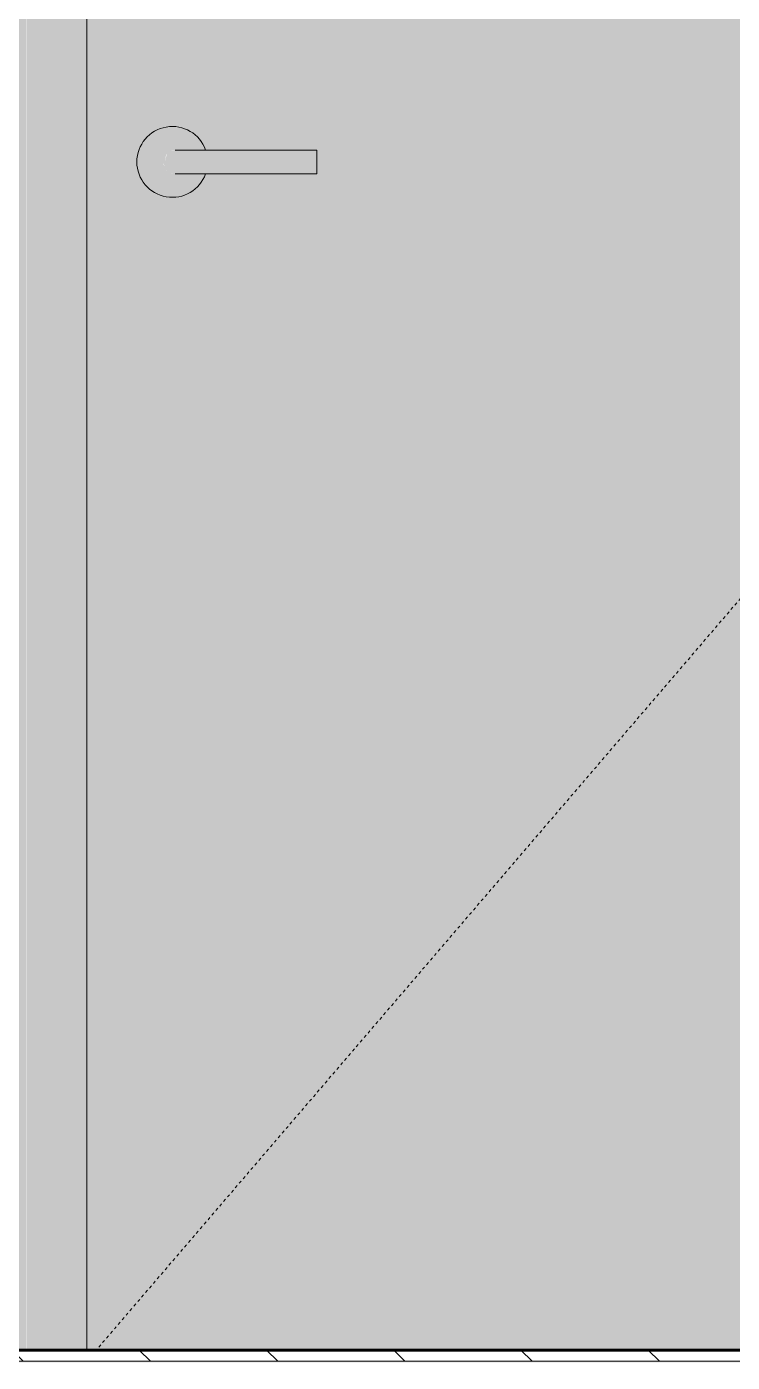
# Model space of a CAD drawing. Header units: inches. Extents: x -3547 to 717, y -19 to 229.
# Drawn here: x 199.52 to 223.05, y -0.03 to 44.51 of the extents above; entities that cross this region are included whole.
import ezdxf

# ---------------------------------------------------------------- set-up
doc = ezdxf.new("R2010")
doc.units = ezdxf.units.IN
doc.header["$MEASUREMENT"] = 0
doc.linetypes.add('Dash 1_16_', pattern=[0.125, 0.0625, -0.0625])
doc.linetypes.add('Grid Line 1_2_', pattern=[0.875, 0.5, -0.125, 0.125, -0.125])
for name, color, linetype, lineweight in [('0-6', 130, 'Continuous', 5), ('A-DOOR', 31, 'Continuous', 18), ('A-DOOR-1', 31, 'Dash 1_16_', 9), ('A-DOOR-2', 31, 'Continuous', 9), ('A-DOOR-FRAM', 31, 'Continuous', 9), ('A-DOOR-FRAM-1', 31, 'Continuous', 18), ('A-FLOR-4', 10, 'Continuous', 60), ('A-FLOR-LEVL-1', 51, 'Grid Line 1_2_', 9), ('A-FLOR-MCUT-1', 7, 'Continuous', 18), ('A-FLOR-PATT-1', 250, 'Continuous', 9), ('A-FLOR-PATT-2', 253, 'Continuous', 9), ('I-WALL', 2, 'Continuous', 18)]:
    doc.layers.add(name, color=color, linetype=linetype, lineweight=lineweight)

# ---------------------------------------------------------------- blocks, each defined once
blk = doc.blocks.new('CTR - 1st Phase - Shell_rvt-5-INTERIOR ELEVATION - LOBBY _101_ - WEST WALL')
at = {"layer": 'A-FLOR-PATT-1'}
h = blk.add_hatch(dxfattribs=at)
h.set_pattern_fill('FP_15', color=256, style=0, pattern_type=2)
h.set_pattern_definition([(135, (0, 0), (-2.1213203, -2.1213203), [])])
h.paths.add_polyline_path([(3555.664, 0), (3823.324, 0), (3823.324, 0.375), (3369.852, 0.375), (3369.852, 0), (3553.86, 0)], flags=0)
at = {"layer": 'A-FLOR-PATT-2'}
h = blk.add_hatch(dxfattribs=at)
h.set_pattern_fill('FP_20', color=256, style=0, pattern_type=2)
h.set_pattern_definition([(0, (0, 0), (7.68, 1.92), [0.634, -5.126, 0.634, -5.126, -30.72]), (0, (0, 0), (7.68, 1.92), [-11.52, 0.634, -10.886, 0.634, -5.126, -13.44]), (0, (0, 0), (7.68, 1.92), [-28.8, 0.634, -3.206, 0.634, -8.966]), (120, (2.88, 0.96), (-5.5027688, 5.6910751), [0.634, -5.126, 0.634, -5.126, -30.72]), (120, (2.88, 0.96), (-5.5027688, 5.6910751), [-11.52, 0.634, -10.886, 0.634, -5.126, -13.44]), (120, (2.88, 0.96), (-5.5027688, 5.6910751), [-28.8, 0.634, -3.206, 0.634, -8.966]), (240, (3.84, 4.8), (-2.1772312, -7.6110751), [0.634, -5.126, 0.634, -5.126, -30.72]), (240, (3.84, 4.8), (-2.1772312, -7.6110751), [-11.52, 0.634, -10.886, 0.634, -5.126, -13.44]), (240, (3.84, 4.8), (-2.1772312, -7.6110751), [-28.8, 0.634, -3.206, 0.634, -8.966])])
h.paths.add_polyline_path([(3555.664, -0.035), (3823.324, -0.035), (3823.324, 0), (3369.852, 0), (3369.852, -0.035), (3553.86, -0.035)], flags=0)
at = {"layer": 'A-FLOR-4'}
blk.add_line((3823.324, 0.375), (3369.852, 0.375), dxfattribs=at)
at = {"layer": 'A-FLOR-MCUT-1'}
blk.add_line((3823.324, 0), (3369.852, 0), dxfattribs=at)
blk = doc.blocks.new('HOLLOW METAL - HM - METAL LEAF - 1HR - 3-0 x 7-0-2191982-INTERIOR ELEVATION - LOBBY _101_ - WEST WALL')
at = {"layer": 'A-DOOR'}
h = blk.add_hatch(color=256, dxfattribs=at)
h.paths.add_polyline_path([(3456.444, 0.375), (3476.174, 0.375), (3476.174, 12.892), (3475.616, 14.052), (3475.368, 14.657), (3475.155, 15.273), (3474.715, 16.819), (3474.575, 17.463), (3474.384, 18.493), (3474.223, 19.631), (3474.097, 20.82), (3473.975, 22.499), (3473.903, 24.215), (3473.873, 26.682), (3473.89, 28.903), (3473.911, 29.53), (3475.982, 29.783), (3476.03, 29.725), (3476.058, 29.469), (3476.105, 29.347), (3476.174, 29.307), (3476.174, 84), (3440.174, 84), (3440.174, 0.375)], flags=0)
h.paths.add_polyline_path([(3443.028, 38.819), (3442.723, 38.859), (3442.438, 38.977), (3442.193, 39.165), (3442.006, 39.409), (3441.888, 39.694), (3441.847, 40), (3441.888, 40.306), (3442.012, 40.599), (3442.193, 40.835), (3442.438, 41.023), (3442.723, 41.141), (3443.028, 41.181), (3443.334, 41.141), (3443.619, 41.023), (3443.864, 40.835), (3444.051, 40.591), (3444.133, 40.394), (3447.851, 40.38), (3447.851, 39.606), (3444.133, 39.606), (3444.051, 39.409), (3443.816, 39.128), (3443.619, 38.977), (3443.334, 38.859)], flags=0)
h = blk.add_hatch(color=256, dxfattribs=at)
h.paths.add_polyline_path([(3442.848, 39.722), (3442.755, 39.878), (3442.747, 39.898), (3442.733, 40), (3442.758, 40.13), (3442.828, 40.252), (3442.842, 40.252), (3442.786, 39.99), (3442.842, 39.748)], flags=0)
h.paths.add_polyline_path([(3443.028, 38.819), (3443.334, 38.859), (3443.619, 38.977), (3443.864, 39.165), (3444.051, 39.409), (3444.133, 39.606), (3443.014, 39.624), (3442.865, 39.709), (3442.849, 39.748), (3442.786, 40.009), (3442.865, 40.291), (3442.969, 40.357), (3443.039, 40.382), (3443.218, 40.384), (3443.315, 40.384), (3444.133, 40.394), (3444.051, 40.591), (3443.816, 40.872), (3443.619, 41.023), (3443.334, 41.141), (3443.028, 41.181), (3442.723, 41.141), (3442.438, 41.023), (3442.193, 40.835), (3442.006, 40.591), (3441.888, 40.306), (3441.847, 40), (3441.888, 39.694), (3442.012, 39.401), (3442.193, 39.165), (3442.438, 38.977), (3442.723, 38.859)], flags=0)
h = blk.add_hatch(color=256, dxfattribs=at)
h.paths.add_polyline_path([(3442.733, 40), (3442.784, 40), (3442.824, 40.247), (3442.758, 40.13), (3442.747, 40.102)], flags=0)
h.paths.add_polyline_path([(3443.334, 40), (3443.717, 40), (3443.717, 40.394), (3443.684, 40.381), (3443.11, 40.38), (3443.127, 40.394), (3442.969, 40.357), (3442.865, 40.291), (3442.849, 40.252), (3442.784, 40), (3443.312, 40)], flags=0)
for points in [[(3443.717, 40), (3447.851, 40), (3447.851, 40.394), (3443.717, 40.38), (3443.717, 40.065)], [(3443.717, 39.606), (3443.717, 40), (3442.733, 40), (3442.776, 39.828), (3442.828, 39.748), (3442.914, 39.672), (3442.969, 39.643), (3443.072, 39.614), (3443.229, 39.614), (3443.3, 39.619), (3443.684, 39.619)], [(3443.816, 39.606), (3447.851, 39.62), (3447.851, 40), (3443.717, 40), (3443.717, 39.606)]]:
    blk.add_hatch(color=256, dxfattribs=at).paths.add_polyline_path(points, flags=0)
at = {"layer": 'A-DOOR-FRAM-1'}
h = blk.add_hatch(color=256, dxfattribs=at)
h.paths.add_polyline_path([(3440.174, 0.375), (3440.174, 84), (3476.174, 84), (3476.184, 29.302), (3476.42, 29.165), (3477.053, 28.991), (3477.324, 28.959), (3477.324, 88), (3438.174, 88), (3438.183, 0.375)], flags=0)
h.paths.add_polyline_path([(3476.174, 0.375), (3477.096, 0.375), (3477.1, 0.481), (3477.1, 0.494), (3477.127, 0.514), (3477.153, 0.535), (3477.324, 0.574), (3477.324, 11.213), (3476.892, 11.766), (3476.401, 12.508), (3476.174, 12.851), (3476.174, 2.078)], flags=0)
at = {"layer": 'A-DOOR-1'}
blk.add_line((3476.174, 42), (3440.495, 0.375), dxfattribs=at)
at = {"layer": 'A-DOOR-2'}
for p, q in [((3440.174, 84), (3440.174, 0.375)), ((3447.851, 40.394), (3443.717, 40.394)), ((3447.851, 40.394), (3447.851, 40)), ((3447.851, 40), (3447.851, 39.606)), ((3443.717, 39.606), (3447.851, 39.606))]:
    blk.add_line(p, q, dxfattribs=at)
at = {"layer": 'A-DOOR-2', "flags": 128}
for points in [[(3443.717, 40.394), (3443.694, 40.394), (3443.67, 40.394), (3443.647, 40.394), (3443.623, 40.394), (3443.6, 40.394), (3443.577, 40.394), (3443.554, 40.394), (3443.532, 40.394), (3443.509, 40.394), (3443.487, 40.394), (3443.466, 40.394), (3443.445, 40.394), (3443.424, 40.394), (3443.404, 40.394), (3443.384, 40.394), (3443.365, 40.394), (3443.346, 40.394), (3443.328, 40.394), (3443.311, 40.394), (3443.294, 40.394), (3443.278, 40.394), (3443.262, 40.394), (3443.248, 40.394), (3443.234, 40.394), (3443.22, 40.394), (3443.208, 40.394), (3443.197, 40.394), (3443.186, 40.394), (3443.176, 40.394), (3443.167, 40.394), (3443.159, 40.394), (3443.152, 40.394), (3443.145, 40.394), (3443.14, 40.394), (3443.135, 40.394), (3443.132, 40.394), (3443.129, 40.394), (3443.128, 40.394), (3443.127, 40.394)], [(3443.127, 39.606), (3443.127, 39.606), (3443.129, 39.606), (3443.131, 39.606), (3443.134, 39.606), (3443.139, 39.606), (3443.144, 39.606), (3443.15, 39.606), (3443.157, 39.606), (3443.165, 39.606), (3443.173, 39.606), (3443.183, 39.606), (3443.194, 39.606), (3443.205, 39.606), (3443.217, 39.606), (3443.23, 39.606), (3443.244, 39.606), (3443.258, 39.606), (3443.273, 39.606), (3443.289, 39.606), (3443.306, 39.606), (3443.323, 39.606), (3443.341, 39.606), (3443.36, 39.606), (3443.379, 39.606), (3443.398, 39.606), (3443.418, 39.606), (3443.439, 39.606), (3443.46, 39.606), (3443.482, 39.606), (3443.503, 39.606), (3443.526, 39.606), (3443.548, 39.606), (3443.571, 39.606), (3443.594, 39.606), (3443.617, 39.606), (3443.64, 39.606), (3443.664, 39.606), (3443.687, 39.606), (3443.711, 39.606), (3443.717, 39.606)]]:
    blk.add_lwpolyline(points, dxfattribs=at)
at = {"layer": 'A-DOOR-2'}
for start, end in [(19.6343, 180), (180, 340.4367)]:
    blk.add_arc((3443.028, 40), 1.181, start, end, dxfattribs=at)
at = {"layer": 'A-DOOR-FRAM'}
blk.add_line((3440.174, 0.375), (3440.174, 84), dxfattribs=at)

msp = doc.modelspace()

# ---------------------------------------------------------------- hatches: boundary and pattern name
at = {"layer": 'I-WALL'}
h = msp.add_hatch(color=256, dxfattribs=at)
h.paths.add_polyline_path([(188.92802, 0.375), (199.52208, 0.375), (199.52208, 88), (238.67208, 88), (238.67208, 95.875), (171.64708, 95.875), (171.64708, 0.375)], flags=0)
h.paths.add_polyline_path([(238.67208, 108.375), (238.67208, 108.875), (237.04708, 108.875), (237.04708, 115), (171.64708, 115), (171.64708, 108.375), (237.04708, 108.375)], flags=0)
h.paths.add_polyline_path([(171.64708, 121.625), (237.04708, 121.625), (237.04708, 127.5), (171.64708, 127.5), (171.64708, 126.72663)], flags=0)

# ---------------------------------------------------------------- linework, layer by layer
at = {"layer": 'A-FLOR-LEVL-1'}
msp.add_line((82.84708, 0), (641.36474, 0), dxfattribs=at)

# ---------------------------------------------------------------- block references
at = {"layer": '0-6'}
msp.add_blockref('CTR - 1st Phase - Shell_rvt-5-INTERIOR ELEVATION - LOBBY _101_ - WEST WALL', (-3238.65165, 0), dxfattribs=at)
at = {"layer": 'A-DOOR'}
msp.add_blockref('HOLLOW METAL - HM - METAL LEAF - 1HR - 3-0 x 7-0-2191982-INTERIOR ELEVATION - LOBBY _101_ - WEST WALL', (-3238.65165, 0), dxfattribs=at)

doc.saveas('drawing.dxf')
